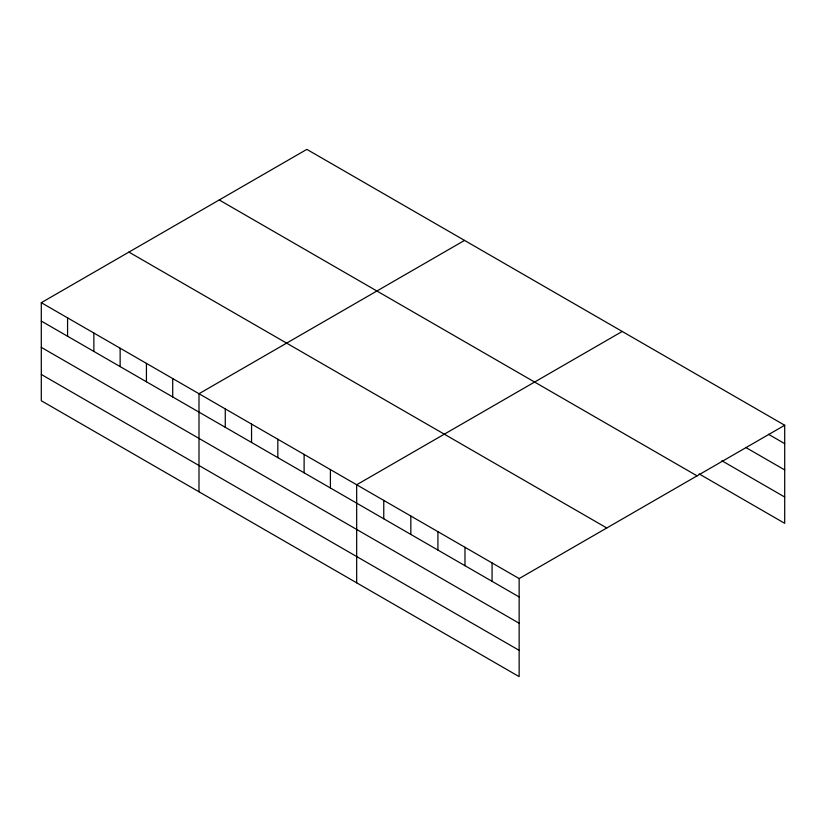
<?xml version="1.0" encoding="UTF-8"?>
<svg xmlns="http://www.w3.org/2000/svg" width="826" height="826" viewBox="0 0 826 826"><rect width="100%" height="100%" fill="white"/><g stroke="black" fill="none" stroke-linecap="round" stroke-linejoin="round"><path stroke-width="1.24" d="M519.151 623.248L519.151 578.572L41.3 302.688L41.3 400.744L519.151 676.628L519.151 623.248L41.3 347.364M41.3 302.688L306.849 149.372L784.7 425.256L784.7 523.312L699.137 473.917M464.542 240.407L198.994 393.723L198.994 491.79M622.236 331.453L356.677 484.769L356.677 582.826M519.151 578.572L784.7 425.256M768.448 434.259L784.7 443.645M745.713 447.424L784.7 469.932M721.883 460.753L784.7 497.025M219.22 199.964L697.072 475.848M128.928 252.095L606.78 527.979M41.3 321.077L519.151 596.961M41.3 374.457L519.151 650.341M492.069 562.94L492.069 581.328M464.986 547.297L464.986 565.696M437.914 531.665L437.914 550.054M410.832 516.033L410.832 534.422M383.76 500.401L383.76 518.79M330.4 469.591L330.4 487.98M304.113 454.424L304.113 472.813M277.835 439.246L277.835 457.635M251.548 424.079L251.548 442.468M225.271 408.901L225.271 427.29M172.706 378.556L172.706 396.945M146.429 363.378L146.429 381.767M120.142 348.211L120.142 366.599M93.865 333.033L93.865 351.422M67.577 317.855L67.577 336.244"/></g></svg>
